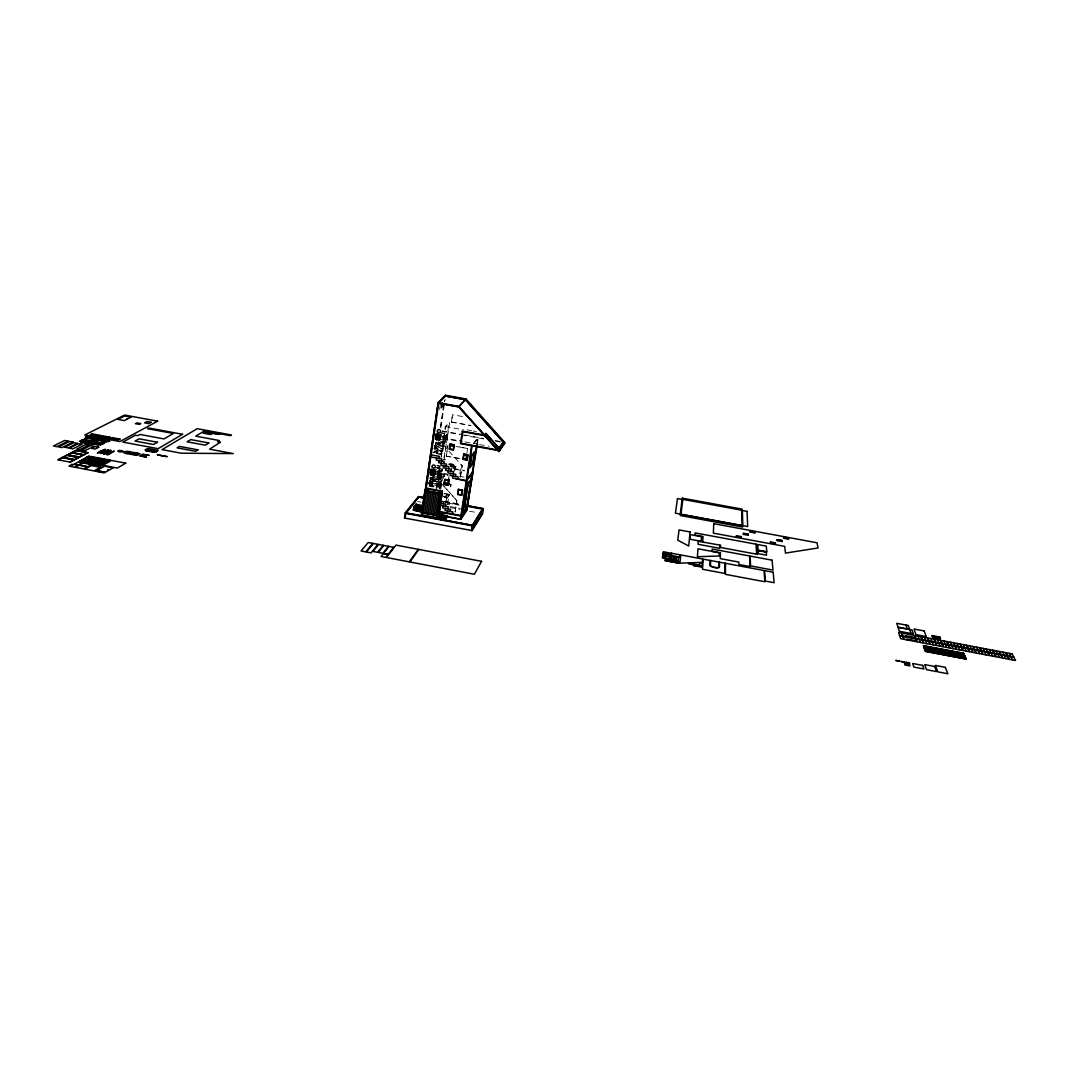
<?xml version="1.0" encoding="UTF-8"?>
<svg xmlns="http://www.w3.org/2000/svg" width="1069" height="1069" viewBox="0 0 1069 1069"><rect width="100%" height="100%" fill="white"/><g stroke="black" fill="none" stroke-linecap="round" stroke-linejoin="round"><path stroke-width="0.75" stroke-dasharray="5 3.75" d="M438.945 486.154L438.824 484.618L438.09 486.248M439.038 485.633L438.851 487.37M454.084 471.576L454.338 467.287L451.118 466.832M439.025 486.088L438.878 487.103M440.348 404.536L439.573 409.547L441.096 407.97L441.671 404.082M429.27 478.097L431.328 478.484L429.15 482.72L437.475 484.27L439.519 478.377L432.611 477.095M434.281 447.804L436.339 442.045L444.677 443.568L442.66 449.341L434.281 447.804L435.551 444.637L443.902 446.174L441.871 451.973L434.883 450.69M436.339 442.045L435.07 445.185L443.435 446.722L444.677 443.568M430.553 479.433L429.952 483.495L431.328 478.484M442.299 403.187L441.617 407.864L439.653 409.24L441.096 407.77L441.778 403.08M442.299 402.559L441.617 407.236L443.555 405.873M442.138 407.329L442.833 402.652M430.954 486.796L432.477 477.001M431.769 486.288L433.212 476.44L431.863 486.168M436.606 453.47L438.303 441.978M440.481 427.212L444.343 400.955M436.7 453.35L438.397 441.871M440.575 427.106L444.437 400.862M432.277 486.382L433.733 476.533M437.114 453.563L438.811 442.072M440.989 427.306L445.105 399.405M436.085 488.373L439.559 464.921M441.029 455.02L445.252 426.544L449.688 422.308L448.005 433.613L443.475 438.517M430.433 479.473L438.731 481.01L438.437 483.054L436.686 486.929L428.348 485.379M441.256 456.102L441.564 454.031L433.186 452.494M436.606 488.48L438.784 473.781L442.673 468.957M439.8 466.939L438.865 473.273L441.844 469.572M441.203 457.425L443.996 438.624L447.938 434.134L443.541 460.098M444.076 438.103L445.867 426.531L449.688 422.308M436.887 453.831L441.083 454.606L442.352 451.412L433.974 449.875M437.649 485.7L437.956 483.656L429.644 482.119L429.337 484.15L437.649 485.7L436.205 487.544L429.244 486.248M437.528 475.237L440.294 475.745L438.263 481.625L429.938 480.075M442.82 450.851L443.127 448.793L434.762 447.256L434.468 449.314L442.82 450.851L441.39 452.534L434.402 451.252M436.927 472.351L441.069 473.113L439.038 478.979L430.727 477.442M435.858 442.579L444.21 444.116L446.227 438.37M434.655 471.255L441.537 472.538L439.813 476.333L437.047 475.825M438.998 432.21L447.31 433.733L444.985 441.51L442.205 441.003M440.588 473.714L441.844 470.507L436.339 469.478M444.21 444.116L445.452 440.962L442.686 440.455M445.76 438.905L447.002 435.791L440.081 434.522M441.671 469.05L441.363 471.082L434.468 469.812M446.842 434.255L446.535 436.312L440.989 435.297M439.185 488.319L442.072 468.984M439.252 488.399L442.165 468.863L438.263 473.687L447.43 475.384M443.541 438.009L447.497 433.52L449.167 422.202M440.067 484.952L440.455 482.8M439.773 488.493L442.432 470.574M444.063 460.191L447.938 434.134M440.094 487.317L440.842 482.319L431.956 480.516L433.399 478.725L442.125 480.342L440.722 482.132M440.428 488.159L441.604 480.248L440.201 482.039M440.842 489.415L443.167 473.286L446.481 473.754M446.254 456.182L461.033 458.761L446.254 456.182L447.684 446.588M451.345 422.001L471.041 425.596L451.345 422.001L452.508 414.719L465.656 417.11M446.348 456.062L448.005 444.891M451.439 421.908L452.508 414.719M443.328 478.311L444.129 473.42M449.033 464.614L454.071 465.403L449.06 464.36A4.811 1.163 8.5 0 1 455.862 466.031A4.811 1.163 8.5 0 1 451.813 466.993M454.071 465.403L452.895 464.106L448.953 463.933M444.089 476.814L444.557 473.634M444.183 476.694L444.651 473.527M444.664 497.513L447.069 493.878L444.664 497.513L447.27 497.994L449.648 494.359L444.316 493.37M448.592 479.139L449.074 475.972M444.945 505.61L446.601 494.506M450.904 465.282L451.973 464.681L450.904 465.282L451.492 466.111L451.746 464.975L454.151 464.828M451.305 466.137L451.452 464.587M446.067 502.47L446.748 497.9L448.967 494.894L446.535 495L449.194 494.987L444.544 494.065M447.27 497.994L449.648 494.359M451.519 470.173L452.307 464.868L451.853 465.443M450.396 465.696L455.528 466.458L448.98 464.307M447.604 503.967L448.967 494.894M450.249 486.288L450.65 484.15L450.864 486.261L449.889 486.783L450.864 486.261M450.41 486.876L451.171 484.244M454.846 470.56L455.528 466.458M459.764 473.955L461.167 464.681M455.06 512.051L456.891 500.506L437.983 479.727L456.797 500.626M460.351 477.242L462.182 465.576L460.432 477.121M455.153 511.917L456.891 500.506M466.819 453.39L467.634 448.486L456.182 446.388M476.694 444.45L477.709 437.862L473.647 443.087M477.295 444.437L478.311 437.849L472.151 445.8M437.809 487.237L438.183 485.727M437.876 486.97L438.023 486.208M438.237 485.861L438.704 485.032L438.945 485.767M446.374 496.016L445.933 497.018L443.247 496.003M450.65 484.15L450.717 484.845M441.951 480.956L439.853 482.827L440.321 482.226M467.634 448.486L456.089 446.495M453.042 465.215L451.652 465.082M452.842 466.097L454.018 465.536L450.276 465.403M451.452 466.031L450.944 466.659L451.225 464.868L449.822 464.748L451.131 464.988M451.465 466.765L451.973 466.124L450.316 466.632M451.425 465.376L451.973 464.681M433.333 479.233L431.889 481.01L440.121 482.547L441.537 480.743L430.927 478.872L431.221 476.841L430.246 478.03L438.557 479.58M438.33 473.179L442.325 468.235M428.656 483.335L430.139 481.518L438.437 483.054M443.087 444.744L462.102 465.696M432.691 453.056L433.68 451.933L442.045 453.47M441.537 407.543L443.047 405.993M467.019 429.845L471.71 430.7M473.273 430.994L476.4 431.555M445.252 426.544L463.732 429.912M442.125 430.834L462.984 434.642M464.587 434.936L483.856 438.45M495.081 440.508L499.904 441.39M442.058 431.355L459.897 434.615M461.514 434.909L484.217 439.052M495.562 441.123L503.673 442.606M439.907 432.998L447.23 434.241M441.898 436.085L446.067 436.847M439.773 436.566L446.695 437.836M442.072 437.609L462.075 441.27M465.028 441.938L478.003 444.183M479.527 444.584L489.281 446.241M442.98 438.397L461.915 441.898M442.513 438.931L445.292 439.453M438.998 439.159L445.92 440.428M440.348 441.283L444.517 442.045M440.989 442.259L445.158 443.02M435.377 443.127L443.742 444.664M436.045 444.103L444.383 445.626M434.589 445.746L442.967 447.283M435.257 446.708L443.595 448.232M433.787 448.365L442.178 449.902M443.101 459.229L445.72 459.71M449.875 464.895L453.002 465.469M437.021 465.403L440.254 465.99M453.136 468.369L464.414 470.454M436.954 465.91L440.174 466.498M454.672 469.184L464.334 470.961M436.633 467.447L440.762 468.209M433.8 467.447L440.789 468.61M437.528 468.289L440.294 468.797M436.753 470.908L440.896 471.67M459.242 476.253L468.97 477.923M438.958 473.153L448.165 474.85M436.446 472.939L448.285 475.01M437.355 473.794L440.121 474.302M435.257 474.128L440.762 475.157M436.566 476.427L439.346 476.934M433.092 476.507L439.987 477.776M429.444 480.676L437.782 482.226M428.669 482.146L430.74 482.533M427.881 483.108L436.994 484.885M428.843 484.765L437.168 486.315M446.989 494.386L449.568 494.867M443.167 496.51L447.35 497.486M444.437 501.374L460.645 504.394M444.343 501.495L461.474 504.688M444.784 501.976L461.447 504.942M445.025 502.136L461.394 505.196M447.924 503.071L459.136 505.169M447.123 504.287L449.728 504.768M449.849 506.519L460.271 508.47M417.672 501.602L421.012 502.083M450.169 507.534L459.897 509.352M469.532 511.289L477.723 512.679M448.953 463.879A4.811 1.163 8.5 0 1 456.116 465.737A4.811 1.163 8.5 0 1 450.156 466.204"/><path stroke-width="1.5" d="M719.143 562.12L719.009 566.984A4.396 1.203 11.3 0 1 714.653 567.398A4.396 1.203 11.3 0 1 710.391 565.381L710.604 560.53M719.838 545.257L719.758 548.317L698.07 544.268L698.311 541.248L720.613 545.257L720.559 547.475L757.266 554.317L756.678 544.321L695.117 532.896L694.93 535.021L703.028 536.518L702.667 541.916M719.571 562.2L719.45 567.064A4.824 1.323 11.3 0 1 714.653 567.519A4.824 1.323 11.3 0 1 709.963 565.301L710.19 560.45M682.81 499.544L680.98 514.216L742.073 525.507L741.672 510.367M671.265 553.167L670.45 559.221L662.379 557.711L663.314 551.684L671.238 553.314M669.662 556.936L669.394 558.873L662.94 557.671L663.234 555.733M668.406 554.103L665.76 553.528M405.111 517.997L405.859 512.853L418.888 496.751L405.779 513.361L472.284 525.841L482.694 509.165L466.311 506.105M422.723 512.064L413.436 510.167L413.944 506.599L415.814 504.274L423.257 505.664M413.436 510.167L414.05 506.465L422.923 508.122M413.957 510.274L414.478 506.693L416.335 504.368L416.188 505.383M423.11 506.679L415.667 505.29L415.814 504.274M438.838 515.231L442.432 491.125L426.678 488.199L424.914 490.39L421.36 514.617L445.559 519.146L447.203 516.795L447.363 515.779L438.985 514.202M437.889 403.187L445.426 395.236L465.884 398.924L504.996 442.726L499.103 451.372L458.668 406.942L437.889 403.187L445.426 395.236M421.948 512.198L438.09 402.986L459.042 406.781M422.188 512.652L438.183 402.893M423.458 505.223L423.912 502.149M424.46 498.261L424.927 495.014M425.409 491.78L425.876 488.533M425.876 490.577L438.718 402.986L445.586 396.118M426.678 488.199L424.834 490.898L440.669 493.851L442.352 491.633L426.504 488.84M423.244 512.853L426.411 491.192M424.821 513.147L428.001 491.486M430.607 474.289L431.368 469.638L435.056 470.32C437.635 477.375 426.892 475.571 431.368 469.638M435.805 438.931L436.58 434.255L440.281 434.923L439.506 439.613L435.805 438.931L436.58 434.255M431.529 474.81L433.279 471.001M438.384 436.326L436.646 439.974L437.916 436.847M432.611 470.146L432.304 472.177L435.07 472.685M426.397 513.441L429.578 491.78M431.034 475.398L432.798 471.589M433.092 472.284L433.56 469.064M427.974 513.735L431.168 492.087M436.606 458.026L436.299 460.098L444.21 461.554L443.902 463.639M429.551 514.042L432.745 492.381M438.931 460.579L438.624 462.663L446.535 464.12L446.227 466.191M439.239 458.507L439.546 456.423L431.101 454.873M431.128 514.336L434.335 492.675M432.704 514.63L435.911 492.969M441.256 463.144L440.949 465.229L448.86 466.685L448.552 468.757M441.564 461.073L441.871 458.989L430.807 456.957M434.281 514.924L437.502 493.263M435.858 515.218L439.092 493.557M443.595 465.71L443.274 467.781L451.198 469.238L450.877 471.322M437.141 517.57L440.749 493.33L442.432 491.125M438.958 506.88L439.225 504.889M442.579 493.37L440.441 495.829L441.23 493.116M441.136 495.308L441.51 492.742M438.611 513.08L441.831 491.54L440.147 493.758L436.914 515.418L438.611 513.08L443.328 513.962L441.497 517.329L443.328 513.962M441.417 494.934L441.804 492.368M439.038 513.32L442.259 491.767M445.92 468.275L445.613 470.347L453.523 471.803L453.203 473.874M448.045 484.805L444.263 484.244L445.038 479.607L448.726 480.288L448.325 484.511M449.541 448.967L450.316 444.276L454.018 444.958L453.243 449.648L449.635 448.846M442.994 505.864L442.686 507.909L450.557 509.378L450.249 511.436M443.301 503.82L443.608 501.762L439.68 501.027M448.245 470.828L447.938 472.899L455.848 474.369L455.528 476.44M448.592 479.139L447.884 483.91M449.114 479.246L448.165 485.299L443.956 484.524L444.731 479.353L448.94 480.141M445.319 508.403L445.011 510.447L452.868 511.917L452.561 513.975M445.626 506.359L445.933 504.301L439.372 503.085M450.57 473.393L450.263 475.464L458.173 476.921L457.853 478.992M445.559 519.146L447.363 515.779M447.323 512.986L447.63 510.942M447.938 508.897L448.245 506.84L440.375 505.37M452.895 475.946L452.588 478.017L466.298 480.556L472.471 471.937M455.22 478.498L466.218 481.077L472.992 472.431L467.3 506.893L464.227 506.318L467.915 482.199M461.086 443.234L462.824 431.702M457.906 494.239L458.681 489.602L462.369 490.283L461.594 494.92L458 494.105M463.251 459.015L464.04 454.338L467.741 455.02L466.966 459.697L463.251 459.015L466.966 459.697M466.659 454.873L465.924 459.67M471.616 445.706L460.405 519.12L466.685 509.659L476.44 446.094M441.47 515.726L460.846 519.347L472.07 445.907M462.984 513.387L467.3 485.166L471.563 479.193L466.779 485.059L462.463 513.28L467.808 506.131L460.953 515.539L437.996 511.249M469.532 467.527L471.269 456.156L474.502 451.866L473.286 463.211L469.532 467.527L472.779 463.118L474.502 451.866M470.053 467.621L471.803 456.249L475.024 451.96M465.229 502.35L464.227 506.318L465.162 505.784L465.656 502.564M465.723 499.143L466.218 495.922M464.828 506.292L468.516 482.186M466.151 499.357L466.645 496.15M477.041 446.08L466.685 509.659M467.14 505.61L483.348 508.63L472.805 525.56L472.004 530.718L482.587 513.588M472.886 525.427L472.097 530.571L404.483 518.024L405.325 512.759L472.886 525.427L405.218 512.893L418.487 496.537L424.968 497.74M481.999 513.614L482.76 508.67L472.364 525.32L471.563 530.478L482.507 513.721L483.348 508.63M445.078 396.024L465.349 399.686L465.884 398.924L458.668 406.942L465.616 399.405L504.608 443.074L498.702 451.719M460.846 519.347L467.273 509.632M503.111 441.978L497.633 449.929L460.552 443.141M462.369 490.283L458.681 489.602M437.448 515.512L439.132 513.187M440.962 495.922L442.499 493.891M440.361 496.337L441.898 494.306M448.312 484.123L444.691 483.455M486.342 433.907L484.952 435.738L462.302 431.609M467.741 455.02L464.04 454.338M448.726 480.288L445.038 479.607M422.095 512.091L413.529 510.033M416.803 504.608L414.318 507.708L422.683 509.272M415.667 505.29L416.282 504.515M425.355 491.005L427.132 488.8M439.506 439.613L435.898 438.824M156.181 452.12L152.212 451.372L153.308 450.73M154.377 451.639L155.112 451.212C164.319 452.735 138.983 448.005 147.696 449.822L146.961 450.249M156.702 451.225L158.159 450.37L148.297 448.526L146.827 449.381M149.847 450.089L148.751 450.73L144.97 449.889M102.905 472.578L103.96 471.963M101.328 472.271L102.383 471.67M99.751 471.977L100.807 471.376M96.584 471.376L97.653 470.774M98.161 471.683L99.23 471.068M104.428 466.151L96.611 470.574L105.016 472.164M117.844 439.987L119.568 439.065M70.006 461.915L73.948 459.817L62.59 457.679L58.568 459.764M103.239 443.007L106.005 441.55L97.172 439.907M107.862 438.13L109.613 437.221M84.865 450.543L94.339 446.294L90.344 445.546L81.632 450.089L85.667 450.851M89.395 445.412L85.614 444.557L76.834 449.087L80.87 449.849L80.068 449.541L88.393 445.225M93.671 441.363L96.878 439.706M100.566 436.767L102.33 435.858M93.377 441.176L96.183 439.72L87.364 438.076L84.518 439.519M90.598 434.909L92.388 434.001M445.345 395.757L465.616 399.405M445.172 395.931L465.63 399.632M437.969 402.652L458.948 406.447L499.103 451.372M436.473 434.361L440.989 435.297M440.508 435.831L437.729 435.324L437.435 437.381L440.214 437.889M436.954 437.916L439.733 438.424M498.207 450.57L460.485 443.662L462.383 431.088L484.377 435.096L485.767 433.266L498.956 448.018M449.648 445.185L454.552 446.08L449.555 445.292M471.977 473.032L467.3 506.893M431.275 469.759L435.377 470.654M431.823 472.765L435.965 473.527M432.491 473.62L435.257 474.128M127.198 418.554L126.757 418.968M444.103 482.934L449.02 483.843L444.009 483.054M443.729 483.415L448.846 484.471M443.635 483.535L448.552 484.444M443.662 483.923L448.566 484.832M758.041 550.201L766.767 551.818M758.041 550.375L766.78 551.992L766.299 546.112L757.68 544.522L758.255 553.648L766.526 555.199L766.273 552.098L758.055 550.562M424.914 490.39L440.749 493.33M424.941 490.778L440.775 493.718M438.678 498.729L441.297 499.223M418.393 496.657L423.805 497.673M467.059 505.731L483.282 508.764M418.821 497.245L423.738 498.167M463.933 506.065L467.14 506.666L460.873 516.046L437.929 511.757M89.261 438.023L96.891 439.306M93.177 438.758L97.867 438.798L94.166 438.25L97.092 439.199M97.092 439.493L101.782 439.533L98.081 438.985L101.007 439.934M157.544 454.806L167.018 456.57M157.357 454.913L166.924 456.623M419.983 505.624L422.749 506.145M128.841 452.321L128.186 453.069M128.36 452.601L126.917 452.468L128.173 452.708M128.855 452.695L130.111 452.922L128.668 452.802M413.944 506.599L422.83 508.256M663.061 553.288L671.051 554.784M414.144 508.991L422.496 510.554M662.727 555.492L670.744 556.989M437.462 514.817L460.926 519.213M109.412 453.71L108.397 453.51L114.196 451.065L108.103 454.793L106.579 454.512L109.706 453.911M437.542 515.378L421.667 512.559L441.657 516.3M437.288 516.541L445.72 518.118M702.159 566.396L688.636 563.857L688.703 563.109L699.5 565.127L699.674 562.708L702.36 563.216L702.106 567.158L693.434 565.541L702.146 566.557M71.636 452.628L83.863 454.926M88.206 456.436L109.693 460.472M87.578 456.77L109.078 460.806M86.936 457.118L108.463 461.153M86.308 457.452L107.849 461.501M85.667 457.799L107.234 461.848M84.384 458.681L105.991 462.73M83.743 459.015L105.377 463.077M83.101 459.363L104.749 463.438M82.46 459.71L104.134 463.786M81.805 460.058L103.506 464.133M81.164 460.405L102.878 464.481M80.522 460.752L102.25 464.841M62.296 457.465L74.683 459.79M79.868 461.1L101.622 465.189M79.213 461.447L100.994 465.549M108.25 469.398L107.675 469.932M72.024 464.173L68.991 466.178M897.987 627.169L909.639 629.36M898.054 627.356L912.031 629.988L913.394 633.904L899.31 631.244L896.757 623.334L908.303 625.512L911.042 633.463M932.996 636.349L935.509 636.857L932.89 636.055M936.404 637.418L939.33 638.287L936.832 637.458M933.29 637.111L935.803 637.618L933.17 636.803M936.524 637.712L936.11 636.656L939.036 637.525L936.538 636.71M915.211 637.525L905.75 635.734L906.071 636.683M899.563 635.454L902.517 636.015M903.118 636.122L915.545 638.474L914.476 635.44L902.116 633.102L904.187 639.382L916.694 641.747L915.612 638.674L903.171 636.322M899.63 635.641L902.583 636.202M916.347 640.785L906.833 638.981L907.153 639.943M923.442 645.85L963.717 653.48M923.723 646.638L964.051 654.281M924.044 647.52L964.438 655.177M924.324 648.322L964.786 655.992M924.538 648.91L965.053 656.593M924.832 649.711L965.401 657.408M925.086 650.406L965.708 658.116M925.366 651.208L966.055 658.932M97.88 439.092L100.807 440.04M90.05 437.622L92.963 438.571M89.248 437.742L86.335 436.793L90.037 437.341L85.346 437.288L89.048 437.849M465.443 399.592L503.753 442.499L498.127 450.677L458.855 406.741M465.349 399.686L503.673 442.606M486.261 434.014L498.876 448.125M1009.163 653.333L1010.793 656.5M1010.9 656.7L1012.543 659.894M1002.628 652.09L1004.205 655.257M1004.312 655.444L1005.916 658.638M996.094 650.861L997.631 654.001M997.738 654.201L999.301 657.395M989.56 649.631L991.07 652.758M991.163 652.959L992.687 656.139M983.026 648.389L984.496 651.515M984.589 651.716L986.086 654.883M976.505 647.159L977.935 650.286M978.028 650.473L979.471 653.64M969.984 645.93L971.387 649.043M971.467 649.23L972.884 652.384M963.476 644.701L964.826 647.801M964.919 648.001L966.282 651.141M956.969 643.471L958.278 646.558M958.372 646.758L959.695 649.899M950.461 642.242L951.744 645.329M951.824 645.516L953.107 648.642M943.967 641.012L945.196 644.086M945.277 644.286L946.533 647.4M937.473 639.783L938.676 642.857M938.742 643.044L939.958 646.157M930.979 638.554L932.141 641.614M932.208 641.814L933.384 644.914M924.498 637.324L925.62 640.384M925.687 640.572L926.823 643.672M918.017 636.108L919.099 639.155M919.166 639.342L920.262 642.429M905.991 625.071L907.3 628.919M788.174 538.135L788.307 539.043M783.858 537.333L783.978 538.241M781.813 541.448L781.706 540.513L777.35 539.711L777.444 540.633M775.078 542.932L775.172 543.88M770.696 542.117L770.776 543.052M756.05 544.215L756.625 554.196M754.661 531.934L754.714 532.83M750.358 531.146L750.398 532.041M747.953 535.168L747.926 534.259L743.583 533.458L743.61 534.366M741.031 536.625L741.058 537.547M736.661 535.81L736.675 536.732M725.544 563.323L725.41 574.347L764.869 581.75L764.054 570.525L725.544 563.323M725.009 563.216L724.876 573.452L702.52 569.269L703.148 559.14L725.009 563.216M720.439 552.847L720.292 558.633L738.839 562.094L738.879 564.472L750.077 566.57L749.636 556L712.181 549.025L712.088 551.283L720.439 552.847M719.384 552.78L719.303 556L697.402 556.735L697.99 548.785L719.384 552.78M713.758 523.676L713.37 533.137L784.673 546.366L785.501 553.101L818.066 547.969L817.037 542.771L713.758 523.676M702.627 559.02L702.413 562.361L679.884 563.163L680.819 554.945L702.627 559.02M701.478 536.705L701.157 541.288L689.906 539.204L690.347 534.634L701.478 536.705M909.652 663.208L905.924 662.272L909.585 663.355M690.093 531.974L688.717 546.032L677.773 540.152L679.042 529.917L690.093 531.974M904.668 662.259L900.926 661.377L904.668 662.312M899.697 661.31L895.956 660.428L899.697 661.31M679.069 563.149L664.985 560.664L665.225 559.02L679.243 561.639L665.746 559.261L665.546 560.624L679.069 563.149M680.285 554.864L680.031 557.069L671.506 555.466L671.8 553.274L680.285 554.864M678.601 557.697L678.267 560.53L676.116 560.129L676.463 557.296L678.601 557.697M676.37 560.263L673.604 560.356L676.37 560.263M676.811 556.682L674.058 556.775L676.811 556.682M676.196 557.256L675.849 560.076L674.232 559.782L674.592 556.949L676.196 557.256M675.047 557.644L675.381 559.381L675.047 557.644M680.485 514.309L680.325 515.525L742.608 527.03L742.567 525.788L680.485 514.309M682.503 498.181L682.356 499.29L742.14 510.287L742.1 509.125L682.503 498.181M682.102 499.423L680.258 514.082L675.434 513.2L677.452 498.568L682.102 499.423M674.325 556.896L673.964 559.728L671.813 559.328L672.187 556.495L674.325 556.896M669.982 557.604L670.143 558.406L669.982 557.604M670.276 555.386L670.45 556.174L670.276 555.386M669.956 554.731L669.702 556.642L663.274 555.439L663.568 553.528L669.956 554.731M431.061 469.385L430.299 474.556L434.508 475.344L435.27 470.16L431.061 469.385M436.259 433.987L435.497 439.212L439.72 439.987L440.495 434.762L436.259 433.987M450.009 444.023L449.221 449.234L453.456 450.022L454.245 444.798L450.009 444.023M458.374 489.348L457.599 494.506L461.808 495.294L462.596 490.137L458.374 489.348M463.732 454.084L462.944 459.296L467.18 460.071L467.968 454.859L463.732 454.084M481.571 561.319L474.395 574.24L409.895 561.973L418.821 549.439L481.571 561.319M418.26 549.332L409.307 561.866L386.43 557.51L395.998 545.11L418.26 549.332M388.114 554.477L385.842 557.403L381.098 556.495L383.397 553.582L388.114 554.477M393.646 547.315L388.234 554.317L383.517 553.421L389.009 546.433L393.646 547.315M388.435 546.326L382.943 553.301L378.226 552.406L383.798 545.444L388.435 546.326M383.236 545.337L377.651 552.299L372.947 551.404L378.6 544.468L383.236 545.337M378.025 544.362L371.077 552.887L366.346 551.992L373.402 543.48L378.025 544.362M372.827 543.373L365.772 551.885L361.055 550.976L368.204 542.491L372.827 543.373M220.321 442.245L209.618 449.18L233.349 453.59L181.195 453.203L162.007 449.621L197.23 428.682L231.492 435.016L230.45 435.684L204.46 430.874L195.761 436.152L219.332 440.522L217.488 441.724L220.321 442.245M197.952 449.849L195.627 451.318L177.093 447.871L179.498 446.414L197.952 449.849M208.802 442.954L205.288 445.185L187.088 441.804L190.71 439.6L208.802 442.954M219.706 434.321L204.687 432.397L205.769 431.742L219.706 434.321M211.662 433.88L210.58 434.548L203.123 433.172L204.219 432.504L211.662 433.88M153.762 451.813L146.092 450.944L153.762 451.813M146.359 457.051L139.638 455.942L142.658 454.178L149.166 455.394L143.286 454.592L141.028 455.915L146.359 457.051M182.558 434.281L158.105 448.673L122.815 442.098L135.509 435.203L137.901 435.644L140.079 434.455L163.958 438.918L173.378 433.479L147.495 428.669L148.725 428.014L182.558 434.281M125.768 463.144L117.296 468.062L102.771 465.322L111.43 460.445L125.768 463.144M137.834 454.873L130.351 454.205L136.257 455.02L138.542 453.697L133.425 452.454L139.919 453.67L137.834 454.873M113.127 467.781L104.361 472.845L95.141 471.108L104.04 466.071L113.127 467.781M157.49 442.245L153.562 444.517L135.082 441.069L139.13 438.824L157.49 442.245M100.473 467.3L94.085 470.908L84.879 469.171L91.359 465.59L100.473 467.3M106.406 462.503L100.58 465.777L78.785 461.674L84.812 458.441L106.406 462.503M110.241 460.151L106.659 462.169L85.079 458.107L88.78 456.129L110.241 460.151M87.551 466.819L83.756 468.917L75.351 467.34L79.2 465.242L87.551 466.819M91.627 464.574L87.872 466.645L79.52 465.068L83.315 463.011L91.627 464.574M106.686 453.336L103.546 453.951L106.686 453.336M110.187 450.316L105.377 452.949L111.189 450.503L110.187 450.316M108.196 449.942L102.343 452.387L108.196 449.942M103.653 452.775L100.513 453.376L103.653 452.775M78.144 465.055L74.296 467.14L70.1 466.351L73.975 464.267L78.144 465.055M82.286 462.81L78.478 464.868L74.309 464.093L78.131 462.035L82.286 462.81M105.19 449.381L99.323 451.813L105.19 449.381M157.611 421.173L119.888 441.55L84.745 435.003L124.565 415.053L157.611 421.173M100.633 452.214L97.479 452.815L100.633 452.214M119.902 439.065L117.991 440.094L110.201 438.637L112.138 437.622L119.902 439.065M151.157 422.308L148.738 423.605L144.569 422.83L147.001 421.533L151.157 422.308M79.012 457.492L70.3 462.129L57.833 459.777L66.706 455.18L79.012 457.492M88.072 452.695L79.6 457.185L67.294 454.873L75.926 450.41L88.072 452.695M98.749 447.189L95.248 449.047L91.667 448.379L95.181 446.521L98.749 447.189M100.339 444.904L102.036 444.357L81.271 440.481L79.614 441.31L100.339 444.904M106.686 441.537L103.533 443.207L83.823 439.533L87.07 437.876L106.686 441.537M140.614 423.591L139.197 424.34L135.469 423.645L136.899 422.91L140.614 423.591M103.72 443.461L102.303 444.21L81.498 440.321L82.968 439.586L103.72 443.461M78.291 457.519L74.389 459.576L63.031 457.452L67 455.394L78.291 457.519M83.141 454.94L79.293 456.984L68.028 454.859L71.93 452.842L83.141 454.94M87.351 452.708L83.569 454.713L72.358 452.615L76.22 450.624L87.351 452.708M109.613 440.989L105.911 440.441L109.613 440.989M108.65 441.497L104.936 440.949L108.65 441.497M98.295 444.731L89.956 443.461L98.295 444.731M109.947 437.208L108.009 438.223L100.219 436.78L102.183 435.764L109.947 437.208M105.697 440.268L101.996 439.706L105.697 440.268M104.735 440.775L101.02 440.214L104.735 440.775M89.756 443.568L85.173 443.141L89.756 443.568M89.876 443.154L81.538 441.885L89.876 443.154M81.832 444.29L72.973 448.833L69.365 448.152L78.278 443.622L81.832 444.29M93.952 438.076L90.25 437.528L93.952 438.076M85.293 442.74L80.709 442.312L85.293 442.74M100.005 435.35L98.027 436.366L90.25 434.909L92.241 433.907L100.005 435.35M131.126 417.124L124.351 420.585L117.844 419.382L124.699 415.935L131.126 417.124M77.315 443.394L68.403 447.924L64.795 447.243L73.761 442.726L77.315 443.394M73.12 442.072L62.109 447.604L58.501 446.936L69.565 441.417L73.12 442.072M68.149 441.15L57.058 446.668L53.45 445.987L64.594 440.481L68.149 441.15M747.057 511.37L742.367 510.501L742.808 525.641L747.672 526.536L747.057 511.37M754.968 531.934L750.05 531.026L750.091 532.041L755.021 532.95L754.968 531.934M788.481 538.135L783.537 537.213L783.671 538.255L788.615 539.177L788.481 538.135M748.233 534.259L743.276 533.337L743.302 534.38L748.273 535.302L748.233 534.259M782 540.513L777.029 539.591L777.136 540.647L782.134 541.569L782 540.513M741.351 536.611L736.354 535.689L736.367 536.745L741.365 537.667L741.351 536.611M775.386 542.932L770.375 541.996L770.468 543.065L775.506 544.001L775.386 542.932M772.072 560.183L750.157 556.094L750.572 565.915L772.981 570.098L772.072 560.183M773.168 572.222L764.589 570.619L765.351 581.055L774.13 582.699L773.168 572.222M924.177 630.937L913.995 629.026L915.973 634.612L926.262 636.563L924.177 630.937M939.945 637.084L931.74 635.534L932.382 637.231L940.626 638.794L939.945 637.084M901.528 632.982L898.588 632.434L900.619 638.701L903.586 639.275L901.528 632.982M920.957 636.656L915.064 635.547L916.133 638.594L922.066 639.716L920.957 636.656M927.438 637.886L921.545 636.777L922.654 639.823L928.587 640.946L927.438 637.886M933.932 639.115L928.026 637.993L929.175 641.053L935.108 642.175L933.932 639.115M940.426 640.331L934.52 639.222L935.696 642.295L941.642 643.418L940.426 640.331M946.92 641.56L941.014 640.451L942.23 643.525L948.176 644.647L946.92 641.56M953.414 642.79L947.508 641.681L948.764 644.767L954.711 645.89L953.414 642.79M959.922 644.019L954.016 642.91L955.312 645.997L961.258 647.119L959.922 644.019M966.443 645.248L960.523 644.139L961.859 647.239L967.806 648.362L966.443 645.248M972.95 646.491L967.031 645.369L968.407 648.482L974.367 649.605L972.95 646.491M979.471 647.72L973.538 646.598L974.955 649.711L980.914 650.847L979.471 647.72M985.992 648.95L980.059 647.827L981.516 650.954L987.489 652.09L985.992 648.95M992.526 650.179L986.593 649.07L988.077 652.197L994.05 653.333L992.526 650.179M999.061 651.422L993.114 650.299L994.651 653.44L1000.624 654.575L999.061 651.422M1005.595 652.651L999.649 651.529L1001.225 654.682L1007.198 655.818L1005.595 652.651M1012.143 653.894L1006.196 652.771L1007.8 655.925L1013.786 657.061L1012.143 653.894M922.133 639.903L916.2 638.781L917.282 641.868L923.242 642.99L922.133 639.903M928.654 641.133L922.721 640.01L923.843 643.11L929.803 644.233L928.654 641.133M935.188 642.375L929.242 641.253L930.404 644.353L936.377 645.476L935.188 642.375M941.709 643.605L935.776 642.482L936.979 645.596L942.952 646.718L941.709 643.605M948.256 644.848L942.31 643.725L943.539 646.839L949.526 647.961L948.256 644.848M954.791 646.077L948.844 644.954L950.127 648.081L956.1 649.217L954.791 646.077M961.338 647.32L955.392 646.197L956.702 649.324L962.688 650.46L961.338 647.32M967.899 648.562L961.94 647.426L963.289 650.58L969.276 651.702L967.899 648.562M974.447 649.805L968.487 648.669L969.877 651.823L975.877 652.959L974.447 649.805M981.008 651.048L975.048 649.912L976.478 653.065L982.478 654.201L981.008 651.048M987.582 652.277L981.609 651.155L983.079 654.322L989.079 655.457L987.582 652.277M994.143 653.52L988.17 652.397L989.68 655.564L995.693 656.713L994.143 653.52M1000.718 654.776L994.745 653.64L996.295 656.82L1002.308 657.956L1000.718 654.776M1007.305 656.019L1001.319 654.883L1002.909 658.076L1008.922 659.212L1007.305 656.019M1013.893 657.261L1007.907 656.125L1009.524 659.332L1015.55 660.468L1013.893 657.261M963.623 653.279L923.375 645.649L923.803 646.839L964.144 654.482L963.623 653.279M964.358 654.976L923.977 647.333L924.404 648.509L964.879 656.192L964.358 654.976M964.96 656.393L924.471 648.709L924.899 649.912L965.481 657.609L964.96 656.393M965.614 657.903L925.006 650.206L925.447 651.409L966.135 659.132L965.614 657.903M945.357 667.35L935.415 665.452L937.78 671.84L947.842 673.764L945.357 667.35M934.64 666.481L924.685 664.584L926.476 669.688L936.524 671.599L934.64 666.481M922.641 665.372L912.672 663.475L913.861 667.083L923.883 668.994L922.641 665.372M909.412 664.237L904.427 663.288L904.949 664.985L909.96 665.934L909.412 664.237M125.741 453.456A4.851 1.216 5.5 0 0 133.318 453.229A4.851 1.216 5.5 0 0 126.463 451.412A4.851 1.216 5.5 0 0 125.741 453.456M118.966 451.612A2.699 0.668 5.4 0 0 123.189 451.506A2.699 0.668 5.4 0 0 119.394 450.49A2.699 0.668 5.4 0 0 118.966 451.612M437.421 431.569A1.63 1.577 41.6 0 0 440.147 432.223A1.63 1.577 41.6 0 0 439.265 429.564A1.63 1.577 41.6 0 0 437.421 431.569M432.21 466.993A1.617 1.55 38.8 0 0 434.923 467.647A1.617 1.55 38.8 0 0 434.041 465.015A1.617 1.55 38.8 0 0 432.21 466.993"/></g></svg>
